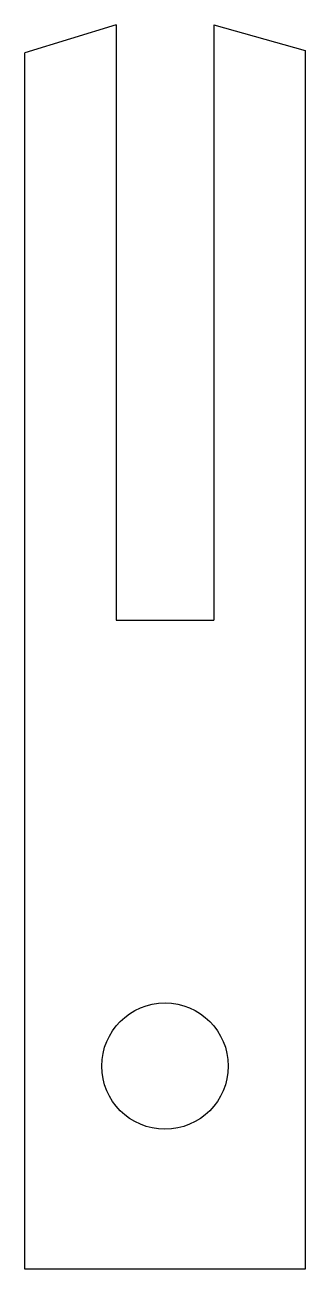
# Model space of a CAD drawing. Header units: millimetres. Extents: x -1.9 to 7.3, y -14.8 to 26.2.
import ezdxf

# ---------------------------------------------------------------- set-up
doc = ezdxf.new("R2010")
doc.units = ezdxf.units.MM
doc.layers.add('Face', color=7, linetype='CONTINUOUS')

msp = doc.modelspace()

# ---------------------------------------------------------------- linework, layer by layer
at = {"layer": 'Face'}
for p, q in [((1.09511, 26.1517), (-1.90489, 25.2302)), ((1.09511, 26.1517), (1.09511, 6.57469)), ((4.29511, 26.1517), (4.29511, 6.57469)), ((4.29511, 26.1517), (7.29511, 25.3067)), ((-1.90489, -14.7698), (-1.90489, 25.2302)), ((7.29511, 25.3067), (7.29511, -14.7698)), ((1.09511, 6.57469), (4.29511, 6.57469)), ((7.29511, -14.7698), (-1.90489, -14.7698))]:
    msp.add_line(p, q, dxfattribs=at)
msp.add_circle((2.69511, -8.09309), 2.07677, dxfattribs=at)

doc.saveas('drawing.dxf')
